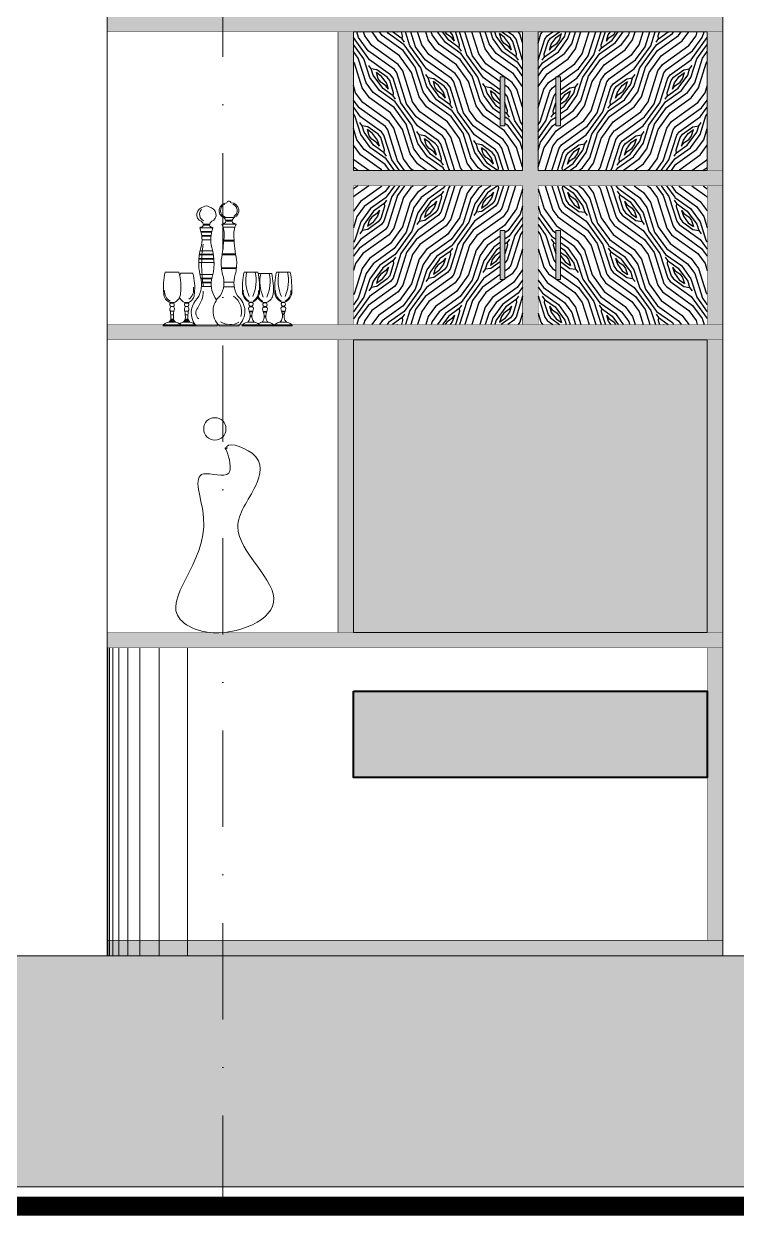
# Model space of a CAD drawing. Header units: millimetres. Extents: x 615730 to 2792744, y 139412 to 597571.
# Drawn here: x 815530 to 817382, y 290023 to 293165 of the extents above; entities that cross this region are included whole.
import ezdxf

# ---------------------------------------------------------------- set-up
doc = ezdxf.new("R2010")
doc.units = ezdxf.units.MM
doc.header["$MEASUREMENT"] = 0
doc.linetypes.add('DASHDOT', pattern=[1, 0.5, -0.25, 0, -0.25])
doc.layers.get('0').update_dxf_attribs({"lineweight": 5})
for name, color, linetype, lineweight in [('5-020', 5, 'Continuous', 15), ('HATCH', 42, 'Continuous', 5), ('NETNGOAITUONG', 1, 'Continuous', 40), ('NKT', 8, 'Continuous', 0), ('thay', 7, 'Continuous', 15), ('TIM TRUC', 149, 'DASHDOT', 9), ('vat dung', 147, 'Continuous', 9), ('VLIEU', 250, 'Continuous', 9)]:
    doc.layers.add(name, color=color, linetype=linetype, lineweight=lineweight)
doc.layers.add('H', color=252, linetype='Continuous')
doc.layers.add('noi that', color=29, linetype='Continuous')

# ---------------------------------------------------------------- blocks, each defined once
blk = doc.blocks.new('t')
at = {"layer": 'VLIEU', "ltscale": 10}
h = blk.add_hatch(color=254, dxfattribs=at)
h.set_gradient(color1=(227, 225, 222), color2=(194, 190, 183), one_color=1, tint=0.74)
h.paths.add_polyline_path([(680996.6, 290123.3), (681436.5, 290123.3), (681436.5, 289763.3), (681476.5, 289763.3), (681476.5, 290123.3), (681956.4, 290123.3), (681956.4, 290163.3), (681476.5, 290163.3), (681476.5, 290523.3), (681436.5, 290523.3), (681436.5, 290163.3), (680996.6, 290163.3), (680996.6, 290523.3), (680956.6, 290523.3), (680956.6, 289763.3), (680996.6, 289763.3)])
at = {"layer": 'noi that', "ltscale": 10, "const_width": 1}
blk.add_lwpolyline([(680996.6, 290123.3), (681436.5, 290123.3), (681436.5, 289763.3), (681476.5, 289763.3), (681476.5, 290123.3), (681956.4, 290123.3), (681956.4, 290163.3), (681476.5, 290163.3), (681476.5, 290523.3), (681436.5, 290523.3), (681436.5, 290163.3), (680996.6, 290163.3), (680996.6, 290523.3), (680956.6, 290523.3), (680956.6, 289763.3), (680996.6, 289763.3)], close=True, dxfattribs=at)
blk = doc.blocks.new('A$C094E23C0')
for p, q in [((95.2, 253.8), (129.5, 253.8)), ((103.9, 264.1), (120.8, 264.1)), ((104.5, 261.1), (120.3, 261.1)), ((152.5, 263.6), (189.4, 263.6)), ((155.7, 255.8), (186.3, 255.8)), ((157, 281.3), (184.9, 281.3)), ((162.3, 274.2), (179.6, 274.2)), ((163, 271.1), (179, 271.1)), ((98.2, 244.8), (126.5, 244.8)), ((98.7, 243), (126.1, 243)), ((100.4, 233.9), (124.4, 233.9)), ((100.6, 232.1), (124.2, 232.1)), ((101, 223.1), (123.8, 223.1)), ((157.6, 221.9), (184.3, 221.9)), ((96.1, 194.5), (128.7, 194.5)), ((157.4, 219.5), (184.5, 219.5)), ((92.6, 163.8), (132.2, 163.8)), ((92.9, 172.8), (131.9, 172.8)), ((93.1, 174.6), (131.7, 174.6)), ((94.1, 183.7), (130.7, 183.7)), ((94.4, 185.5), (130.4, 185.5)), ((153.3, 184.3), (188.6, 184.3)), ((153.7, 186.7), (188.2, 186.7)), ((5.4, 138.7), (41.1, 138.7)), ((45, 136), (77, 136)), ((95.6, 132.7), (129.2, 132.7)), ((151.4, 150.6), (190.5, 150.6)), ((151.7, 148.2), (190.3, 148.2)), ((210.4, 138.7), (246.1, 138.7)), ((247.2, 135.9), (282.1, 135.9)), ((294.3, 138.7), (330, 138.7)), ((97.8, 123.7), (127, 123.7)), ((98.3, 121.9), (126.5, 121.9)), ((99.8, 102), (125, 102)), ((99.9, 112.9), (124.9, 112.9)), ((100, 111), (124.8, 111)), ((157.1, 100.7), (184.8, 100.7)), ((158, 112.7), (184, 112.7)), ((18.8, 37.4), (27.7, 37.4)), ((19, 58.7), (27.5, 58.7)), ((19.9, 49.5), (26.6, 49.5)), ((56.5, 37.4), (65.4, 37.4)), ((56.7, 58.7), (65.2, 58.7)), ((57.7, 49.5), (64.3, 49.5)), ((223.8, 37.4), (232.7, 37.4)), ((224.3, 61.3), (232.3, 61.3)), ((224.3, 60.1), (232.3, 60.1)), ((224.5, 35.6), (232, 35.6)), ((224.9, 51), (231.6, 51)), ((224.9, 49.2), (231.6, 49.2)), ((231.6, 51), (231.6, 49.2)), ((260.3, 36.6), (269.1, 36.6)), ((260.8, 60.1), (268.6, 60.1)), ((260.8, 58.9), (268.6, 58.9)), ((261, 34.9), (268.4, 34.9)), ((261.4, 50), (268, 50)), ((261.4, 48.2), (268, 48.2)), ((268, 50), (268, 48.2)), ((307.8, 37.4), (316.7, 37.4)), ((308.2, 61.3), (316.2, 61.3)), ((308.2, 60.1), (316.2, 60.1)), ((308.4, 35.6), (316, 35.6)), ((308.9, 51), (315.6, 51)), ((308.9, 49.2), (315.6, 49.2)), ((315.6, 51), (315.6, 49.2)), ((0, 2.1), (46.6, 2.1)), ((14.1, 9), (32.5, 9)), ((15.8, 10.2), (30.7, 10.2)), ((17.1, 11.4), (29.5, 11.4)), ((18, 12.6), (28.5, 12.6)), ((19.1, 14.6), (27.5, 14.6)), ((19.7, 16.5), (26.9, 16.5)), ((19.8, 28.1), (26.8, 28.1)), ((37.7, 2.1), (84.3, 2.1)), ((51.8, 9), (70.2, 9)), ((53.6, 10.2), (68.4, 10.2)), ((54.8, 11.4), (67.2, 11.4)), ((55.7, 12.6), (66.2, 12.6)), ((56.8, 14.6), (65.2, 14.6)), ((57.4, 16.5), (64.6, 16.5)), ((57.5, 28.1), (64.5, 28.1)), ((205, 2.1), (251.6, 2.1)), ((219.1, 9), (237.5, 9)), ((226, 23.5), (230.5, 23.5)), ((226.1, 25.3), (230.4, 25.3)), ((241.9, 2.1), (287.5, 2.1)), ((262.5, 23), (266.9, 23)), ((262.6, 24.8), (266.8, 24.8)), ((288.9, 2.1), (335.5, 2.1)), ((303, 9), (321.4, 9)), ((310, 31.1), (314.4, 31.1)), ((310, 29.3), (314.5, 29.3)), ((46.6, 0), (0, 0)), ((84.3, 0), (37.7, 0)), ((85.2, 0), (139.6, 0)), ((146, 0), (195.9, 0)), ((251.6, 0), (205, 0)), ((287.5, 0), (241.9, 0)), ((335.5, 0), (288.9, 0))]:
    blk.add_line(p, q)
for points in [[(195.9, 0, 0.456368), (193.6, 77.1, -0.224849), (187.5, 132.7, 0.072571), (190.9, 170.8, -0.031452), (183.8, 230.1, -0.14363), (189.4, 263.6, 0.182415), (182.1, 266.5, -0.256649), (179, 271.1, -0.225738), (184.9, 281.3, 0.361327), (196.3, 301.9, 0.345271), (176.3, 319.4, 0.808455), (165.6, 319.2, 0.350514), (145.6, 301.9, 0.361327), (157, 281.3, -0.225738), (163, 271.1, -0.256649), (159.8, 266.5, 0.182415), (152.5, 263.6, -0.14363), (158.2, 230.1, -0.031452), (151, 170.8, 0.072571), (154.4, 132.7, -0.224849), (148.3, 77.1, 0.456368), (146, 0)], [(82.3, 3.7, -0.339848), (84.3, 65.1, 0.218454), (99.2, 118.8, -0.146481), (98.3, 202.9, 0.162123), (95.2, 253.8, -0.205216), (101.4, 256.6, 0.256649), (104.5, 261.1, 0.225738), (98.7, 271.1, -0.361327), (87.5, 291.3, -0.306366), (105.1, 308.6, -0.373961), (119.7, 308.6, -0.306366), (137.3, 291.3, -0.361327), (126.1, 271.1, 0.225738), (120.3, 261.1, 0.256649), (123.4, 256.6, -0.205216), (129.5, 253.8, 0.162123), (126.5, 202.9, -0.146481), (125.6, 118.8, 0.208794), (138.9, 67, 0.208794)], [(5.4, 138.7, 0.094397), (1.4, 84, 0.3154), (19, 59.8), (19, 58.7, 0.428619), (19.9, 49.5, 0.319643), (18.8, 37.4, -0.05254), (19.8, 17, -0.28578), (11.8, 8, 0.11892), (0, 2.1), (0, 0)], [(41.1, 138.7, -0.096138), (45.1, 84, -0.3154), (27.5, 59.8), (27.5, 58.7, -0.428619), (26.6, 49.5, -0.319643), (27.7, 37.4, 0.05254), (26.8, 17, 0.28578), (34.8, 8, -0.11892), (46.6, 2.1), (46.6, 0)], [(45, 136, 0.013036), (43.3, 129.4, 0.013036)], [(77, 136, -0.101023), (81.1, 84, -0.326423), (65.2, 59.8), (65.2, 58.7, -0.428619), (64.3, 49.5, -0.319643), (65.4, 37.4, 0.05254), (64.5, 17, 0.28578), (72.5, 8, -0.11892), (84.3, 2.1), (84.3, 0)], [(210.4, 138.7, 0.069216), (206.4, 84, 0.272497), (224.3, 61.3), (224.3, 60.1, 0.457952), (224.9, 51), (224.9, 49.2, 0.341967), (222, 44.6, 0.067656), (223.8, 37.4, -0.173864), (224.8, 17, -0.28578), (216.8, 8, 0.11892), (205, 2.1), (205, 0)], [(246.2, 138.7, -0.069216), (250.1, 84, -0.266065), (232.3, 61.3), (232.3, 60.1, -0.432066), (231.6, 51), (231.6, 49.2, -0.341967), (234.6, 44.6, -0.067656), (232.7, 37.4, 0.173864), (231.8, 17, 0.28578), (239.7, 8, -0.11892), (251.6, 2.1), (251.6, 0)], [(247.2, 135.9, 0.001383), (246.9, 134.9, 0.001383)], [(282.2, 135.9, -0.069216), (286.1, 82.3, -0.266065), (268.6, 60.1), (268.6, 58.9, -0.432066), (268, 50), (268, 48.2, -0.341967), (270.9, 43.7, -0.067656), (269.1, 36.6, 0.173864), (268.1, 16.6, 0.28578), (275.9, 7.9, -0.11892), (287.5, 2.1), (287.5, 0)], [(294.3, 138.7, 0.069216), (290.4, 84, 0.272497), (308.2, 61.3), (308.2, 60.1, 0.457952), (308.9, 51), (308.9, 49.2, 0.341967), (305.9, 44.6, 0.067656), (307.8, 37.4, -0.173864), (308.7, 17, -0.28578), (300.7, 8, 0.11892), (288.9, 2.1), (288.9, 0)], [(330.1, 138.7, -0.069216), (334.1, 84, -0.266065), (316.2, 61.3), (316.2, 60.1, -0.432066), (315.6, 51), (315.6, 49.2, -0.341967), (318.5, 44.6, -0.067656), (316.7, 37.4, 0.173864), (315.7, 17, 0.28578), (323.7, 8, -0.11892), (335.5, 2.1), (335.5, 0)], [(42.7, 73.5, 0.20894), (56.7, 59.8), (56.7, 58.7, 0.428619), (57.7, 49.5, 0.319643), (56.5, 37.4, -0.05254), (57.5, 17, -0.28578), (49.5, 8, 0.070643), (42.1, 5.2, 0.070643)], [(92.3, 17.6, -0.419863), (89.8, 46.3, 0.140993), (104.4, 89.7, 0.140993)], [(246.2, 73.2, 0.181384), (260.8, 60.1), (260.8, 58.9, 0.457952), (261.4, 50), (261.4, 48.2, 0.341967), (258.5, 43.7, 0.067656), (260.3, 36.6, -0.173864), (261.3, 16.6, -0.28578), (253.5, 7.9, 0.064957), (246.8, 5.4, 0.064957)], [(85.2, 0, -0.007167), (84.3, 1.1, -0.007167)], [(142.4, 3.6, -0.022936), (139.6, 0)]]:
    blk.add_lwpolyline(points, format="xyb")
blk.add_lwpolyline([(255.7, 8.8), (273.7, 8.8)])
for centre, radius, start, end in [((166.5, 299.1), 17.6, 111.7151, 253.4953), ((174.9, 299.1), 17.5, 298.559, 70.5257), ((113.8, 289.2), 19, 137.1182, 245.524), ((454.6, 158.7), 354.7, 171.3414, 189.1968), ((318.5, 117.5), 103.8, 168.2414, 203.7644), ((137.9, 117.5), 103.8, 336.2356, 11.7586), ((353.1, 115.2), 101.7, 168.2414, 203.7644), ((176.2, 115.2), 101.7, 336.2356, 11.7586), ((402.5, 117.5), 103.8, 168.2414, 203.7644), ((221.9, 117.5), 103.8, 336.2356, 11.7586), ((48.4, 93.7), 30.9, 305.8239, 11.2108), ((32.7, 89.1), 29.4, 175.4135, 239.9261), ((155.9, 36.8), 47.8, 344.3283, 55.8521), ((237.7, 89.1), 29.4, 175.4135, 239.9261), ((218.8, 89.1), 29.4, 300.0739, 4.5865), ((273.9, 87.4), 28.9, 203.9614, 239.9261), ((321.6, 89.1), 29.4, 175.4135, 239.9261), ((302.7, 89.1), 29.4, 300.0739, 4.5865), ((23.3, 165.8), 106, 267.7017, 272.2983), ((61, 165.8), 106, 267.7017, 272.2983), ((174.2, 51.7), 48.6, 238.5644, 297.8218)]:
    blk.add_arc(centre, radius, start, end)

msp = doc.modelspace()

# ---------------------------------------------------------------- hatches: boundary and pattern name
at = {"layer": 'H', "ltscale": 10}
h = msp.add_hatch(color=253, dxfattribs=at)
h.set_gradient(color1=(173, 167, 159), color2=(173, 167, 159), one_color=1, tint=0.65)
h.paths.add_polyline_path([(816385.6, 292345), (817305.4, 292345), (817305.4, 291585), (816385.6, 291585)])
h = msp.add_hatch(color=253, dxfattribs=at)
h.set_gradient(color1=(173, 167, 159), color2=(173, 167, 159), one_color=1, tint=0.65)
h.paths.add_polyline_path([(816385.6, 291432.6), (816385.6, 291207.7), (817305.4, 291207.7), (817305.4, 291432.6)])
at = {"layer": 'noi that', "ltscale": 10}
h = msp.add_hatch(dxfattribs=at)
h.set_pattern_fill('WOODFACE', color=256, scale=150, angle=81, style=0, pattern_type=2)
h.set_pattern_definition([(81, (135386.25, 2652.49), (-124.68808, 171.61842), [7.5, -142.5]), (171, (135343.79, 2719.97), (-171.61842, -124.68808), [15, -135]), (126, (135353.91, 2687.99), (-148.153251, 23.46517), [10.605, -31.815, 10.605, -21.21, 74.25, -63.647034]), (126, (135392.49, 2643.91), (-148.153251, 23.46517), [10.6065, -21.213, 10.6065, -169.706034]), (126, (135385.89, 2698.11), (-148.153251, 23.46517), [10.6065, -201.525534]), (126, (135395.64, 2711.75), (-148.153251, 23.46517), [10.6065, -201.525534]), (126, (135377.3, 2691.88), (-148.153251, 23.46517), [10.6065, -201.525534]), (126, (135368.72, 2685.64), (-148.153251, 23.46517), [21.213, -190.919034]), (126, (135263.48, 2740.28), (-148.153251, 23.46517), [21.213, -190.919034]), (126, (135358.97, 2672), (-148.153251, 23.46517), [42.426, -169.706034]), (126, (135350.39, 2665.77), (-148.153251, 23.46517), [42.426, -169.706034]), (126, (135321.2, 2769.1), (-148.153251, 23.46517), [42.426, -169.706034]), (126, (135334.4, 2660.7), (-148.153251, 23.46517), [31.8198, -180.312234]), (126, (135307.48, 2634.59), (-148.153251, 23.46517), [31.8198, -180.312234]), (126, (135324.65, 2647.06), (-148.153251, 23.46517), [31.8198, -180.312234]), (126, (135295.45, 2750.4), (-148.153251, 23.46517), [53.03301, -159.099024]), (126, (135285.7, 2736.76), (-148.153251, 23.46517), [53.03301, -159.099024]), (126, (135325.08, 2745.71), (-148.153251, 23.46517), [74.246212, -137.885822]), (107.565051, (135373.785, 2669.654), (23.46517, 148.153251), [16.77051, -318.639687]), (107.565051, (135334.03, 2706.324), (23.46517, 148.153251), [16.77051, -318.639687]), (107.565051, (135347.674, 2696.57), (23.46517, 148.153251), [16.77051, -318.639687]), (107.565051, (135387.43, 2659.9), (23.46517, 148.153251), [33.54102, -301.869177]), (107.565051, (135325.45, 2700.09), (23.46517, 148.153251), [50.31153, -285.098667]), (107.565051, (135315.7, 2686.45), (23.46517, 148.153251), [67.08204, -268.328157]), (107.565051, (135305.94, 2672.805), (23.46517, 148.153251), [67.08204, -268.328157]), (107.565051, (135257.98, 2657.62), (23.46517, 148.153251), [67.08204, -268.328157]), (107.565051, (135272.79, 2655.275), (23.46517, 148.153251), [83.85255, -251.557647]), (107.565051, (135288.78, 2660.336), (23.46517, 148.153251), [83.85255, -251.557647]), (144.434949, (135356.255, 2702.804), (-148.153251, 23.46517), [16.77051, -318.639687]), (144.434949, (135367.55, 2678.234), (-148.153251, 23.46517), [16.77051, -318.639687]), (144.434949, (135386.254, 2652.49), (-148.153251, 23.46517), [33.54102, -301.869177]), (144.434949, (135371.07, 2700.46), (-148.153251, 23.46517), [33.54102, -301.869177]), (144.434949, (135391.315, 2636.5), (-148.153251, 23.46517), [50.31153, -285.098667]), (144.434949, (135388.97, 2621.69), (-148.153251, 23.46517), [67.08204, -268.328157]), (144.434949, (135402.68, 2756.2), (-148.153251, 23.46517), [67.08204, -268.328157]), (144.434949, (135379.65, 2706.69), (-148.153251, 23.46517), [67.08204, -268.328157]), (144.434949, (135399.16, 2733.976), (-148.153251, 23.46517), [83.85255, -251.557647]), (144.434949, (135389.406, 2720.334), (-148.153251, 23.46517), [83.85255, -251.557647])])
h.paths.add_polyline_path([(816385.6, 293145), (816825.5, 293145), (816825.5, 292785), (816385.6, 292785)])
h.paths.add_polyline_path([(816779.5, 293028.6), (816767.2, 293028.6), (816767.2, 292900.7), (816779.5, 292900.7)], flags=16)
h = msp.add_hatch(dxfattribs=at)
h.set_pattern_fill('WOODFACE', color=256, scale=150, angle=81, style=0, pattern_type=2)
h.set_pattern_definition([(99, (1498304.73, 2652.49), (124.68808, 171.61842), [7.5, -142.5]), (9, (1498347.2, 2719.97), (171.61842, -124.68808), [15, -135]), (54, (1498337.08, 2687.99), (148.153251, 23.46517), [10.605, -31.815, 10.605, -21.21, 74.25, -63.647034]), (54, (1498298.5, 2643.91), (148.153251, 23.46517), [10.6065, -21.213, 10.6065, -169.706034]), (54, (1498305.1, 2698.11), (148.153251, 23.46517), [10.6065, -201.525534]), (54, (1498295.35, 2711.75), (148.153251, 23.46517), [10.6065, -201.525534]), (54, (1498313.68, 2691.88), (148.153251, 23.46517), [10.6065, -201.525534]), (54, (1498322.26, 2685.64), (148.153251, 23.46517), [21.213, -190.919034]), (54, (1498427.51, 2740.28), (148.153251, 23.46517), [21.213, -190.919034]), (54, (1498332.02, 2672), (148.153251, 23.46517), [42.426, -169.706034]), (54, (1498340.6, 2665.77), (148.153251, 23.46517), [42.426, -169.706034]), (54, (1498369.79, 2769.1), (148.153251, 23.46517), [42.426, -169.706034]), (54, (1498356.58, 2660.7), (148.153251, 23.46517), [31.8198, -180.312234]), (54, (1498383.5, 2634.59), (148.153251, 23.46517), [31.8198, -180.312234]), (54, (1498366.34, 2647.06), (148.153251, 23.46517), [31.8198, -180.312234]), (54, (1498395.53, 2750.4), (148.153251, 23.46517), [53.03301, -159.099024]), (54, (1498405.29, 2736.76), (148.153251, 23.46517), [53.03301, -159.099024]), (54, (1498365.9, 2745.71), (148.153251, 23.46517), [74.246212, -137.885822]), (72.434949, (1498317.2, 2669.654), (-23.46517, 148.153251), [16.77051, -318.639687]), (72.434949, (1498356.95, 2706.324), (-23.46517, 148.153251), [16.77051, -318.639687]), (72.434949, (1498343.31, 2696.57), (-23.46517, 148.153251), [16.77051, -318.639687]), (72.434949, (1498303.56, 2659.9), (-23.46517, 148.153251), [33.54102, -301.869177]), (72.434949, (1498365.534, 2700.09), (-23.46517, 148.153251), [50.31153, -285.098667]), (72.434949, (1498375.29, 2686.45), (-23.46517, 148.153251), [67.08204, -268.328157]), (72.434949, (1498385.04, 2672.805), (-23.46517, 148.153251), [67.08204, -268.328157]), (72.434949, (1498433.01, 2657.62), (-23.46517, 148.153251), [67.08204, -268.328157]), (72.434949, (1498418.19, 2655.275), (-23.46517, 148.153251), [83.85255, -251.557647]), (72.434949, (1498402.204, 2660.336), (-23.46517, 148.153251), [83.85255, -251.557647]), (35.565051, (1498334.73, 2702.804), (148.153251, 23.46517), [16.77051, -318.639687]), (35.565051, (1498323.434, 2678.234), (148.153251, 23.46517), [16.77051, -318.639687]), (35.565051, (1498304.73, 2652.49), (148.153251, 23.46517), [33.54102, -301.869177]), (35.565051, (1498319.915, 2700.46), (148.153251, 23.46517), [33.54102, -301.869177]), (35.565051, (1498299.67, 2636.5), (148.153251, 23.46517), [50.31153, -285.098667]), (35.565051, (1498302.016, 2621.69), (148.153251, 23.46517), [67.08204, -268.328157]), (35.565051, (1498288.306, 2756.2), (148.153251, 23.46517), [67.08204, -268.328157]), (35.565051, (1498311.334, 2706.69), (148.153251, 23.46517), [67.08204, -268.328157]), (35.565051, (1498291.825, 2733.976), (148.153251, 23.46517), [83.85255, -251.557647]), (35.565051, (1498301.58, 2720.334), (148.153251, 23.46517), [83.85255, -251.557647])])
h.paths.add_polyline_path([(817305.4, 293145), (816865.5, 293145), (816865.5, 292785), (817305.4, 292785)])
h.paths.add_polyline_path([(816911.5, 293028.6), (816923.8, 293028.6), (816923.8, 292900.7), (816911.5, 292900.7)], flags=16)
h = msp.add_hatch(dxfattribs=at)
h.set_pattern_fill('WOODFACE', color=256, scale=150, angle=81, style=0, pattern_type=2)
h.set_pattern_definition([(279, (135386.25, 582877.41), (-124.68808, -171.61842), [7.5, -142.5]), (189, (135343.79, 582809.94), (-171.61842, 124.68808), [15, -135]), (234, (135353.91, 582841.92), (-148.153251, -23.46517), [10.605, -31.815, 10.605, -21.21, 74.25, -63.647034]), (234, (135392.49, 582885.99), (-148.153251, -23.46517), [10.6065, -21.213, 10.6065, -169.706034]), (234, (135385.89, 582831.79), (-148.153251, -23.46517), [10.6065, -201.525534]), (234, (135395.64, 582818.15), (-148.153251, -23.46517), [10.6065, -201.525534]), (234, (135377.3, 582838.03), (-148.153251, -23.46517), [10.6065, -201.525534]), (234, (135368.72, 582844.26), (-148.153251, -23.46517), [21.213, -190.919034]), (234, (135263.48, 582789.63), (-148.153251, -23.46517), [21.213, -190.919034]), (234, (135358.97, 582857.9), (-148.153251, -23.46517), [42.426, -169.706034]), (234, (135350.39, 582864.14), (-148.153251, -23.46517), [42.426, -169.706034]), (234, (135321.2, 582760.8), (-148.153251, -23.46517), [42.426, -169.706034]), (234, (135334.4, 582869.2), (-148.153251, -23.46517), [31.8198, -180.312234]), (234, (135307.48, 582895.31), (-148.153251, -23.46517), [31.8198, -180.312234]), (234, (135324.65, 582882.84), (-148.153251, -23.46517), [31.8198, -180.312234]), (234, (135295.45, 582779.5), (-148.153251, -23.46517), [53.03301, -159.099024]), (234, (135285.7, 582793.15), (-148.153251, -23.46517), [53.03301, -159.099024]), (234, (135325.08, 582784.2), (-148.153251, -23.46517), [74.246212, -137.885822]), (252.434949, (135373.785, 582860.25), (23.46517, -148.153251), [16.77051, -318.639687]), (252.434949, (135334.03, 582823.58), (23.46517, -148.153251), [16.77051, -318.639687]), (252.434949, (135347.674, 582833.335), (23.46517, -148.153251), [16.77051, -318.639687]), (252.434949, (135387.43, 582870.005), (23.46517, -148.153251), [33.54102, -301.869177]), (252.434949, (135325.45, 582829.815), (23.46517, -148.153251), [50.31153, -285.098667]), (252.434949, (135315.7, 582843.46), (23.46517, -148.153251), [67.08204, -268.328157]), (252.434949, (135305.94, 582857.1), (23.46517, -148.153251), [67.08204, -268.328157]), (252.434949, (135257.98, 582872.28), (23.46517, -148.153251), [67.08204, -268.328157]), (252.434949, (135272.79, 582874.63), (23.46517, -148.153251), [83.85255, -251.557647]), (252.434949, (135288.78, 582869.57), (23.46517, -148.153251), [83.85255, -251.557647]), (215.565051, (135356.255, 582827.1), (-148.153251, -23.46517), [16.77051, -318.639687]), (215.565051, (135367.55, 582851.67), (-148.153251, -23.46517), [16.77051, -318.639687]), (215.565051, (135386.254, 582877.41), (-148.153251, -23.46517), [33.54102, -301.869177]), (215.565051, (135371.07, 582829.45), (-148.153251, -23.46517), [33.54102, -301.869177]), (215.565051, (135391.315, 582893.4), (-148.153251, -23.46517), [50.31153, -285.098667]), (215.565051, (135388.97, 582908.22), (-148.153251, -23.46517), [67.08204, -268.328157]), (215.565051, (135402.68, 582773.706), (-148.153251, -23.46517), [67.08204, -268.328157]), (215.565051, (135379.65, 582823.21), (-148.153251, -23.46517), [67.08204, -268.328157]), (215.565051, (135399.16, 582795.93), (-148.153251, -23.46517), [83.85255, -251.557647]), (215.565051, (135389.406, 582809.57), (-148.153251, -23.46517), [83.85255, -251.557647])])
h.paths.add_polyline_path([(816385.6, 292385), (816825.5, 292385), (816825.5, 292745), (816385.6, 292745)])
h.paths.add_polyline_path([(816779.5, 292501.3), (816767.2, 292501.3), (816767.2, 292629.2), (816779.5, 292629.2)], flags=16)
h = msp.add_hatch(dxfattribs=at)
h.set_pattern_fill('WOODFACE', color=256, scale=150, angle=81, style=0, pattern_type=2)
h.set_pattern_definition([(261, (1498304.73, 582877.41), (124.68808, -171.61842), [7.5, -142.5]), (351, (1498347.2, 582809.94), (171.61842, 124.68808), [15, -135]), (306, (1498337.08, 582841.92), (148.153251, -23.46517), [10.605, -31.815, 10.605, -21.21, 74.25, -63.647034]), (306, (1498298.5, 582885.99), (148.153251, -23.46517), [10.6065, -21.213, 10.6065, -169.706034]), (306, (1498305.1, 582831.79), (148.153251, -23.46517), [10.6065, -201.525534]), (306, (1498295.35, 582818.15), (148.153251, -23.46517), [10.6065, -201.525534]), (306, (1498313.68, 582838.03), (148.153251, -23.46517), [10.6065, -201.525534]), (306, (1498322.26, 582844.26), (148.153251, -23.46517), [21.213, -190.919034]), (306, (1498427.51, 582789.63), (148.153251, -23.46517), [21.213, -190.919034]), (306, (1498332.02, 582857.9), (148.153251, -23.46517), [42.426, -169.706034]), (306, (1498340.6, 582864.14), (148.153251, -23.46517), [42.426, -169.706034]), (306, (1498369.79, 582760.8), (148.153251, -23.46517), [42.426, -169.706034]), (306, (1498356.58, 582869.2), (148.153251, -23.46517), [31.8198, -180.312234]), (306, (1498383.5, 582895.31), (148.153251, -23.46517), [31.8198, -180.312234]), (306, (1498366.34, 582882.84), (148.153251, -23.46517), [31.8198, -180.312234]), (306, (1498395.53, 582779.5), (148.153251, -23.46517), [53.03301, -159.099024]), (306, (1498405.29, 582793.15), (148.153251, -23.46517), [53.03301, -159.099024]), (306, (1498365.9, 582784.2), (148.153251, -23.46517), [74.246212, -137.885822]), (287.565051, (1498317.2, 582860.25), (-23.46517, -148.153251), [16.77051, -318.639687]), (287.565051, (1498356.95, 582823.58), (-23.46517, -148.153251), [16.77051, -318.639687]), (287.565051, (1498343.31, 582833.335), (-23.46517, -148.153251), [16.77051, -318.639687]), (287.565051, (1498303.56, 582870.005), (-23.46517, -148.153251), [33.54102, -301.869177]), (287.565051, (1498365.534, 582829.815), (-23.46517, -148.153251), [50.31153, -285.098667]), (287.565051, (1498375.29, 582843.46), (-23.46517, -148.153251), [67.08204, -268.328157]), (287.565051, (1498385.04, 582857.1), (-23.46517, -148.153251), [67.08204, -268.328157]), (287.565051, (1498433.01, 582872.28), (-23.46517, -148.153251), [67.08204, -268.328157]), (287.565051, (1498418.19, 582874.63), (-23.46517, -148.153251), [83.85255, -251.557647]), (287.565051, (1498402.204, 582869.57), (-23.46517, -148.153251), [83.85255, -251.557647]), (324.434949, (1498334.73, 582827.1), (148.153251, -23.46517), [16.77051, -318.639687]), (324.434949, (1498323.434, 582851.67), (148.153251, -23.46517), [16.77051, -318.639687]), (324.434949, (1498304.73, 582877.41), (148.153251, -23.46517), [33.54102, -301.869177]), (324.434949, (1498319.915, 582829.45), (148.153251, -23.46517), [33.54102, -301.869177]), (324.434949, (1498299.67, 582893.4), (148.153251, -23.46517), [50.31153, -285.098667]), (324.434949, (1498302.016, 582908.22), (148.153251, -23.46517), [67.08204, -268.328157]), (324.434949, (1498288.306, 582773.706), (148.153251, -23.46517), [67.08204, -268.328157]), (324.434949, (1498311.334, 582823.21), (148.153251, -23.46517), [67.08204, -268.328157]), (324.434949, (1498291.825, 582795.93), (148.153251, -23.46517), [83.85255, -251.557647]), (324.434949, (1498301.58, 582809.57), (148.153251, -23.46517), [83.85255, -251.557647])])
h.paths.add_polyline_path([(817305.4, 292385), (816865.5, 292385), (816865.5, 292745), (817305.4, 292745)])
h.paths.add_polyline_path([(816911.5, 292501.3), (816923.8, 292501.3), (816923.8, 292629.2), (816911.5, 292629.2)], flags=16)
at = {"layer": 'VLIEU', "ltscale": 10}
h = msp.add_hatch(color=251, dxfattribs=at)
h.set_gradient(color1=(80, 75, 68), one_color=1, tint=1)
h.paths.add_polyline_path([(817345.4, 293185), (815745.6, 293185), (815745.6, 293145), (817345.4, 293145)])
h = msp.add_hatch(color=254, dxfattribs=at)
h.set_gradient(color1=(227, 225, 222), color2=(194, 190, 183), one_color=1, tint=0.74)
h.paths.add_polyline_path([(817305.4, 293145), (817345.4, 293145), (817345.4, 292785), (817305.4, 292785)])
h = msp.add_hatch(color=254, dxfattribs=at)
h.set_gradient(color1=(227, 225, 222), color2=(0, 0, 0), one_color=1, name='INVCYLINDER')
h.paths.add_polyline_path([(816779.5, 293028.6), (816767.2, 293028.6), (816767.2, 292900.7), (816779.5, 292900.7)])
h = msp.add_hatch(color=254, dxfattribs=at)
h.set_gradient(color1=(227, 225, 222), color2=(0, 0, 0), one_color=1, name='INVCYLINDER')
h.paths.add_polyline_path([(816911.5, 293028.6), (816923.8, 293028.6), (816923.8, 292900.7), (816911.5, 292900.7)])
h = msp.add_hatch(color=254, dxfattribs=at)
h.set_gradient(color1=(227, 225, 222), color2=(194, 190, 183), one_color=1, tint=0.74)
h.paths.add_polyline_path([(817305.4, 292745), (817345.4, 292745), (817345.4, 292385), (817305.4, 292385)])
h = msp.add_hatch(color=254, dxfattribs=at)
h.set_gradient(color1=(227, 225, 222), color2=(0, 0, 0), one_color=1, name='INVCYLINDER')
h.paths.add_polyline_path([(816779.5, 292501.3), (816767.2, 292501.3), (816767.2, 292629.2), (816779.5, 292629.2)])
h = msp.add_hatch(color=254, dxfattribs=at)
h.set_gradient(color1=(227, 225, 222), color2=(0, 0, 0), one_color=1, name='INVCYLINDER')
h.paths.add_polyline_path([(816911.5, 292501.3), (816923.8, 292501.3), (816923.8, 292629.2), (816911.5, 292629.2)])
h = msp.add_hatch(color=251, dxfattribs=at)
h.set_gradient(color1=(80, 75, 68), one_color=1, tint=1)
h.paths.add_polyline_path([(817345.4, 292385), (815745.6, 292385), (815745.6, 292345), (817345.4, 292345)])
h = msp.add_hatch(color=254, dxfattribs=at)
h.set_gradient(color1=(227, 225, 222), color2=(194, 190, 183), one_color=1, tint=0.74)
h.paths.add_polyline_path([(816345.6, 292345), (816385.6, 292345), (816385.6, 291585), (816345.6, 291585)])
h = msp.add_hatch(color=254, dxfattribs=at)
h.set_gradient(color1=(227, 225, 222), color2=(194, 190, 183), one_color=1, tint=0.74)
h.paths.add_polyline_path([(817305.4, 292345), (817345.4, 292345), (817345.4, 291585), (817305.4, 291585)])
h = msp.add_hatch(color=251, dxfattribs=at)
h.set_gradient(color1=(80, 75, 68), one_color=1, tint=1)
h.paths.add_polyline_path([(815745.6, 291585), (815745.6, 291545), (817345.4, 291545), (817345.4, 291585)])
h = msp.add_hatch(color=254, dxfattribs=at)
h.set_gradient(color1=(227, 225, 222), color2=(194, 190, 183), one_color=1, tint=0.74)
h.paths.add_polyline_path([(817305.4, 291545), (817345.4, 291545), (817345.4, 290785), (817305.4, 290785)])
h = msp.add_hatch(color=251, dxfattribs=at)
h.set_gradient(color1=(80, 75, 68), one_color=1, tint=1)
h.paths.add_polyline_path([(817345.4, 290785), (815745.6, 290785), (815745.6, 290745), (817345.4, 290745)])
h = msp.add_hatch(dxfattribs=at)
h.set_pattern_fill('AR-CONC', color=256, scale=50, style=0)
h.set_pattern_definition([(50, (135388.97, 2621.7), (358.63009, -31.37607), [37.5, -412.5]), (355, (135388.97, 2621.7), (-69.37567, 376.09607), [30, -330]), (100.4514, (135418.85, 2619.07), (289.25469, 344.71977), [31.8701, -350.57106]), (46.1842, (135388.97, 2721.7), (533.62052, -82.7595), [56.25, -618.75]), (96.6356, (135433.44, 2714.8), (467.33135, 487.05894), [47.80514, -525.8565]), (351.1842, (135388.97, 2721.7), (467.33097, 487.0593), [45, -495]), (21, (135438.97, 2696.7), (298.45353, -201.30945), [37.5, -412.5]), (326, (135438.97, 2696.7), (121.65767, 362.57502), [30, -330]), (71.4514, (135463.84, 2679.9), (420.11131, 161.26525), [31.8701, -350.57106]), (37.5, (135388.97, 2621.69), (6.079928, 166.446927), [0, -326, 0, -335, 0, -331.25]), (7.5, (135388.97, 2621.69), (131.53477, 197.205856), [0, -191, 0, -318.5, 0, -126.25]), (327.5, (135277.47, 2621.69), (266.911218, -11.277436), [0, -125, 0, -390, 0, -517.5]), (317.5, (135227.47, 2621.69), (291.593085, 50.05249), [0, -162.5, 0, -259, 0, -367.5])])
h.paths.add_polyline_path([(802545.8, 290145), (802545.8, 290295), (802845.8, 290295), (802845.8, 290445), (803145.8, 290445), (803145.8, 290595), (810645.3, 290595), (810645.3, 290745), (822945.6, 290745), (822945.6, 290145)])

# ---------------------------------------------------------------- linework, layer by layer
at = {"layer": '5-020', "color": 1}
for p, q in [((810645.3, 290745), (822945.6, 290745)), ((799756.7, 290145), (823153.7, 290145))]:
    msp.add_line(p, q, dxfattribs=at)
at = {"layer": 'HATCH'}
msp.add_line((815745.6, 290745), (815745.6, 295134.9), dxfattribs=at)
msp.add_lwpolyline([(817345.4, 294644.9), (817545.4, 294644.9), (817545.4, 290745), (817345.4, 290745)], close=True, dxfattribs=at)
at = {"layer": 'NETNGOAITUONG'}
msp.add_lwpolyline([(816385.6, 291432.6), (817305.4, 291432.6), (817305.4, 291207.7), (816385.6, 291207.7)], close=True, dxfattribs=at)
at = {"layer": 'NKT', "linetype": 'Continuous'}
msp.add_circle((816025.4, 292113.7), 29, dxfattribs=at)
at = {"layer": 'NKT', "linetype": 'Continuous', "start_tangent": (-0.316398, 0.948627), "end_tangent": (-0.814593, -0.580033)}
msp.add_spline([(816056.9, 292061.9), (816122.2, 292050.2), (816131.6, 291966.3), (816084.9, 291859), (816178.3, 291663), (815991.5, 291588.4), (815935.5, 291618.7), (815996.2, 291882.3), (815996.2, 291996.6), (816061.6, 291998.9), (816056.9, 292054.9), (816054.6, 292059.6), (816052.2, 292064.2), (816056.9, 292061.9)], degree=3, dxfattribs=at)
at = {"layer": 'noi that', "ltscale": 10, "const_width": 1}
for points in [[(815745.6, 293145), (817345.4, 293145)], [(815745.6, 292385), (817345.4, 292385)], [(815745.6, 292345), (817345.4, 292345)], [(815745.6, 291585), (817345.4, 291585)], [(815745.6, 291545), (817345.4, 291545)], [(815745.6, 290785), (817345.4, 290785)], [(815745.6, 290745), (817345.4, 290745)]]:
    msp.add_lwpolyline(points, dxfattribs=at)
for points in [[(817305.4, 293145), (817345.4, 293145), (817345.4, 292785), (817305.4, 292785)], [(817305.4, 292745), (817345.4, 292745), (817345.4, 292385), (817305.4, 292385)], [(816345.6, 292345), (816385.6, 292345), (816385.6, 291585), (816345.6, 291585)], [(817305.4, 292345), (817345.4, 292345), (817345.4, 291585), (817305.4, 291585)], [(817305.4, 291545), (817345.4, 291545), (817345.4, 290785), (817305.4, 290785)]]:
    msp.add_lwpolyline(points, close=True, dxfattribs=at)
at = {"layer": 'thay', "ltscale": 10, "const_width": 50}
msp.add_lwpolyline([(799767.1, 290094.4), (823151.9, 290094.4)], dxfattribs=at)
at = {"layer": 'TIM TRUC', "ltscale": 500}
for p, q in [((816045.8, 299831.5), (816045.8, 287548.1)), ((798742.1, 290745), (824133, 290745)), ((798742.1, 290145), (824133, 290145))]:
    msp.add_line(p, q, dxfattribs=at)
at = {"layer": 'VLIEU', "ltscale": 10}
for p, q in [((815747.5, 291545), (815747.5, 290745)), ((815751.6, 291545), (815751.6, 290745)), ((815760.6, 291545), (815760.6, 290745)), ((815776.1, 291545), (815776.1, 290745)), ((815798.9, 291545), (815798.9, 290745)), ((815830.3, 291545), (815830.3, 290745)), ((815881, 291545), (815881, 290745)), ((815954, 291545), (815954, 290745))]:
    msp.add_line(p, q, dxfattribs=at)
at = {"layer": 'VLIEU', "ltscale": 10, "const_width": 1}
for points in [[(816345.6, 293145), (817345.4, 293145)], [(816345.6, 292345), (817345.4, 292345)], [(816345.6, 290745), (817345.4, 290745)]]:
    msp.add_lwpolyline(points, dxfattribs=at)
at = {"layer": 'VLIEU', "ltscale": 10}
for points in [[(816385.6, 293145), (816825.5, 293145), (816825.5, 292785), (816385.6, 292785)], [(817305.4, 293145), (816865.5, 293145), (816865.5, 292785), (817305.4, 292785)], [(816779.5, 293028.6), (816767.2, 293028.6), (816767.2, 292900.7), (816779.5, 292900.7)], [(816911.5, 293028.6), (816923.8, 293028.6), (816923.8, 292900.7), (816911.5, 292900.7)], [(816779.5, 292501.3), (816767.2, 292501.3), (816767.2, 292629.2), (816779.5, 292629.2)], [(816911.5, 292501.3), (816923.8, 292501.3), (816923.8, 292629.2), (816911.5, 292629.2)], [(816385.6, 292345), (817305.4, 292345), (817305.4, 291585), (816385.6, 291585)]]:
    msp.add_lwpolyline(points, close=True, dxfattribs=at)

# ---------------------------------------------------------------- block references
at = {"layer": 'vat dung'}
msp.add_blockref('A$C094E23C0', (815891.1, 292381.8), dxfattribs=at)
at = {"layer": 'VLIEU'}
msp.add_blockref('t', (135389, 2621.7), dxfattribs=at)

doc.saveas('drawing.dxf')
